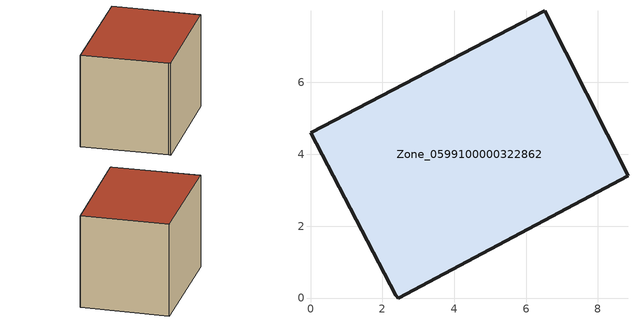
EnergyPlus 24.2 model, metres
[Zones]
Zone_0599100000322862
 floor ground (C_G): 2.38,0.08 0,4.6 6.52,7.99 8.84,3.4 2.44,0 z0
 wall outside (C_F): 2.38,0.08 2.44,0 8.84,3.4 6.52,7.99 0,4.6 2.38,0.08 z0:5.56
 roof outside (C_R): 0,4.6 2.38,0.08 2.44,0 8.84,3.4 6.52,7.99 z5.56
[BUILDING]
Pand.0599100000322862: North Axis=0; Terrain=City; Loads Convergence Tolerance Value=0.04; Temperature Convergence Tolerance Value=0.4; Solar Distribution=FullExterior; Maximum Number of Warmup Days=25; Minimum Number of Warmup Days=1
[Site:Location]
Rotterdam.The.Hague.AP_ZH_NLD Design_Conditions: Latitude=51.96; Longitude=4.45; Time Zone=1; Elevation=-4.5
[SITE:GROUNDTEMPERATURE:BUILDINGSURFACE]
18, 18, 18, 18, 18, 18, 18, 18, 18, 18, 18, 18
[MATERIAL] Thermal Absorptance=0.9; Solar Absorptance=0.7; Visible Absorptance=0.7
Name | Roughness | Thickness | Conductivity | Density | Specific Heat
G.TI.1946 | MediumSmooth | 0.15 | 1 | 540 | 1210
F.TI.1946 | Rough | 0.3 | 0.857143 | 1920 | 840
R.TI.1946 | MediumRough | 0.2 | 0.1 | 1500 | 1000
[CONSTRUCTION]
C_G: G.TI.1946
C_F: F.TI.1946
C_R: R.TI.1946
[ZONE]
Zone_0599100000322862: Type=1; Multiplier=1; Ceiling Height=Autocalculate; Volume=Autocalculate; Floor Area=autocalculate; Part of Total Floor Area=Yes
[ZONEINFILTRATION:DESIGNFLOWRATE]
Infil_Zone_0599100000322862: Zone or ZoneList or Space or SpaceList=Zone_0599100000322862; Schedule=AlwaysOn; Design Flow Rate Calculation Method=Flow/Area; Flow Rate per Floor Area=0.003; Constant Term Coefficient=1; Temperature Term Coefficient=0; Velocity Term Coefficient=0; Velocity Squared Term Coefficient=0
[HVACTEMPLATE:ZONE:IDEALLOADSAIRSYSTEM]
Zone_0599100000322862: Maximum Heating Supply Air Temperature=50; Minimum Cooling Supply Air Temperature=13; Maximum Heating Supply Air Humidity Ratio=0.0156; Minimum Cooling Supply Air Humidity Ratio=0.0077; Heating Limit=NoLimit; Cooling Limit=NoLimit; Dehumidification Control Type=ConstantSensibleHeatRatio; Cooling Sensible Heat Ratio=0.7; Dehumidification Setpoint=60; Humidification Control Type=None; Humidification Setpoint=30; Outdoor Air Method=None; Outdoor Air Flow Rate per Person=0.00944; Outdoor Air Flow Rate per Zone Floor Area=0; Outdoor Air Flow Rate per Zone=0; Demand Controlled Ventilation Type=None; Outdoor Air Economizer Type=NoEconomizer; Heat Recovery Type=None; Sensible Heat Recovery Effectiveness=0.7; Latent Heat Recovery Effectiveness=0.65
[ZONECONTROL:THERMOSTAT]
ThermostatControl_Zone_0599100000322862: Zone or ZoneList=Zone_0599100000322862; Control Type Schedule=DualSetpointControlType; Control 1=Thermostat_Zone_0599100000322862; Temperature Difference Between Cutout And Setpoint=0
[THERMOSTATSETPOINT:DUALSETPOINT]
Thermostat_Zone_0599100000322862: Heating Setpoint Temperature Schedule=HeatingSetpoint_Zone_0599100000322862; Cooling Setpoint Temperature Schedule=CoolingSetpoint_Zone_0599100000322862
[SCHEDULE:COMPACT]
HeatingSetpoint_Zone_0599100000322862: Through: 12/31, For: AllDays, Until: 24:00, 21
CoolingSetpoint_Zone_0599100000322862: Through: 12/31, For: AllDays, Until: 24:00, 24
DualSetpointControlType: Through: 12/31, For: AllDays, Until: 24:00, 4
AlwaysOn: Through: 12/31, For: AllDays, Until: 24:00, 1
